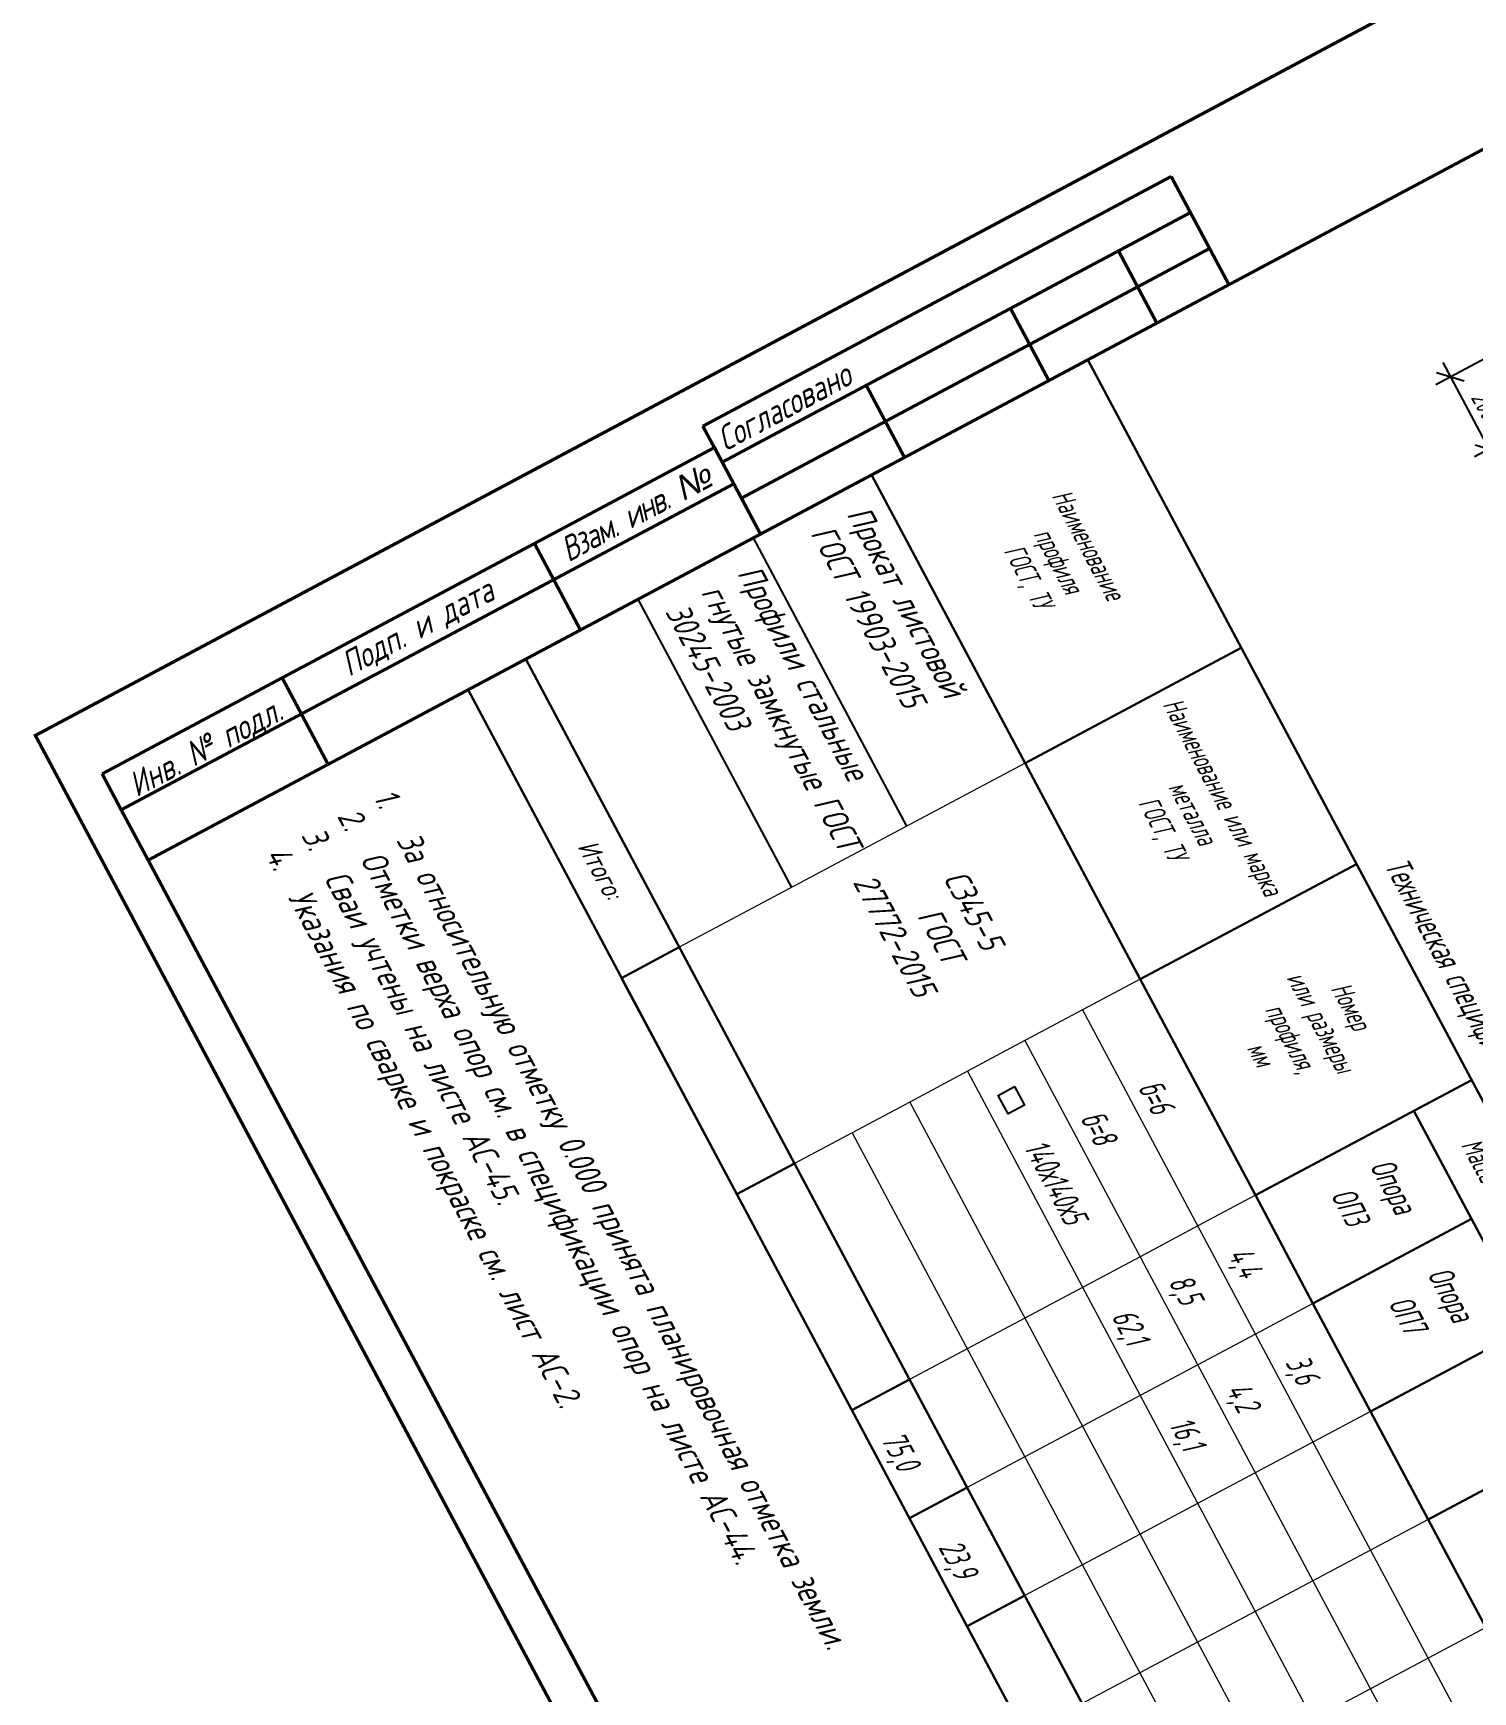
# Model space of a CAD drawing. Extents: x 5370511 to 5386565, y 1010429 to 1053793.
# Drawn here: x 5378429.4 to 5378605.7, y 1041307.2 to 1041510.4 of the extents above; entities that cross this region are included whole.
import ezdxf
from ezdxf.enums import TextEntityAlignment as Align

# ---------------------------------------------------------------- set-up
doc = ezdxf.new("R2010")
doc.units = 0
doc.header["$PDMODE"] = 32
doc.header["$PDSIZE"] = 0.3
doc.layers.get('0').update_dxf_attribs({"linetype": 'CONTINUOUS'})
doc.layers.get('DEFPOINTS').update_dxf_attribs({"linetype": 'CONTINUOUS'})
doc.styles.add('ГОСТ', font='gost_ful.shx', dxfattribs={"oblique": 15})
doc.styles.add('ГОСТ_НИПИ', font='gost_nipi.shx', dxfattribs={"oblique": 15})
doc.styles.add('ГОСТ_НИПИ_разм', font='gost_nipi.shx', dxfattribs={"width": 0.8, "oblique": 15, "height": 2.5})
doc.dimstyles.new('Лист М20', dxfattribs={"dimtxt": 2.5, "dimasz": 2.5, "dimexe": 2, "dimexo": 1, "dimgap": 1, "dimtad": 1, "dimdec": 0, "dimlfac": 20, "dimzin": 0, "dimdsep": 46, "dimtxsty": 'ГОСТ_НИПИ_разм', "dimblk": 'OBLIQUE', "dimcen": 0.09, "dimdle": 2, "dimaunit": 1, "dimadec": 0, "dimazin": 0, "dimtfac": 1, "dimtdec": 0, "dimtofl": 0, "dimtmove": 1, "dimatfit": 3, "dimldrblk": 'NONE', "dimfxl": 1, "dimtolj": 1, "dimtzin": 0, "dimarcsym": 0})

# ---------------------------------------------------------------- blocks, each defined once
blk = doc.blocks.new('*U427')
at = {"lineweight": 50}
for p, q in [((-415, 155), (-400, 155)), ((-410, 90), (-410, 155)), ((-405, 90), (-405, 155)), ((-410, 145), (-400, 145)), ((-410, 130), (-400, 130)), ((-410, 110), (-400, 110)), ((-410, 90), (-415, 90)), ((-412, 65), (-412, 90)), ((-412, 90), (-400, 90)), ((-405, 90), (-410, 90)), ((-407, 5), (-407, 90)), ((-400, 90), (-405, 90)), ((-412, 30), (-412, 65)), ((-412, 65), (-400, 65)), ((-412, 5), (-412, 30)), ((-412, 30), (-400, 30)), ((-407, 5), (-412, 5)), ((-400, 5), (-407, 5))]:
    blk.add_line(p, q, dxfattribs=at)
at = {"lineweight": 50, "const_width": 0.4}
blk.add_lwpolyline([(-420, 297), (0, 297), (0, 0), (-420, 0)], close=True, dxfattribs=at)
at = {"lineweight": 50}
blk.add_lwpolyline([(-400, 5), (-5, 5), (-5, 292), (-400, 292)], close=True, dxfattribs=at)
blk.add_lwpolyline([(-415, 155), (-415, 90)], dxfattribs=at)
at = {"char_height": 3, "rotation": 90, "style": 'ГОСТ_НИПИ'}
for s, width, heights, insert, attachment_point in [('Согласовано', 20.381, [3.61], (-413.93, 90.92), 1), ('{\\T0.9;Взам. инв. \\fArial|b0|i0|c204|p34;№}', 27.1548, [0], (-409.5, 77.5), 5), ('Подп. и дата', 35, [0], (-409.5, 47.5), 5), ('Инв. № подл.', 25, [0], (-410.45, 17.66), 2)]:
    blk.add_mtext_dynamic_manual_height_columns(s, width=width, gutter_width=12.5, heights=heights, dxfattribs=dict(at, insert=insert, attachment_point=attachment_point))
at = {"style": 'ГОСТ_НИПИ', "oblique": 15}
blk.add_attdef('СКВОЗНАЯ_НУМЕРАЦИЯ', text='', height=3, dxfattribs=at).set_placement((-10, 288.5), align=Align.MIDDLE_CENTER)
at = {"style": 'ГОСТ_НИПИ', "oblique": 15, "width": 0.8}
for tag, p in [('ДАТА_СОГЛ_1', (-406.75, 146)), ('ДАТА_СОГЛ_2', (-401.75, 146)), ('ФАМИЛИЯ_СОГЛ_1', (-406.75, 111)), ('ФАМИЛИЯ_СОГЛ_2', (-401.75, 111)), ('ХАРАКТЕР_РАБОТЫ_СОГЛ_1', (-406.75, 91)), ('ХАРАКТЕР_РАБОТЫ_СОГЛ_2', (-401.75, 91))]:
    blk.add_attdef(tag, p, '', height=3, rotation=90, dxfattribs=at)
at = {"style": 'ГОСТ_НИПИ', "oblique": 15}
for tag, width, p in [('ОБОЗНАЧЕНИЕ_ДОКУМЕНТА', 0.8, (-65, 55)), ('НАИМЕНОВАНИЕ_ПРОЕКТА', 0.8, (-65, 42.5)), ('НАИМЕНОВАНИЕ_ОБЪЕКТА', 0.8, (-90, 27.5)), ('СТАДИЯ', 0.8, (-47.5, 25)), ('ЛИСТ', 0.8, (-32.5, 25)), ('ЛИСТОВ', 0.8, (-15, 25)), ('НАИМЕНОВАНИЕ_ЧЕРТЕЖА', 0.8, (-90, 12.5)), ('ПРЕДПРИЯТИЕ', 0.7, (-30.48, 12.55))]:
    blk.add_attdef(tag, text='', height=3, dxfattribs=dict(at, width=width)).set_placement(p, align=Align.MIDDLE_CENTER)
at = {"style": 'ГОСТ_НИПИ', "oblique": 15, "width": 0.8}
blk.add_attdef('РАЗРАБ', text='', height=3, dxfattribs=at).set_placement((-189.18, 32.18), align=Align.MIDDLE_LEFT)
for tag, p in [('ФАМИЛИЯ_5', (-169, 31)), ('ДАТА_1', (-134, 31)), ('ХАРАКТЕР_РАБОТЫ_1', (-189, 26)), ('ФАМИЛИЯ_1', (-169, 26)), ('ДАТА_2', (-134, 26)), ('ХАРАКТЕР_РАБОТЫ_2', (-189, 20.72)), ('ФАМИЛИЯ_2', (-169.15, 20.71)), ('ДАТА_3', (-134, 20.72)), ('ХАРАКТЕР_РАБОТЫ_3', (-189, 16)), ('ФАМИЛИЯ_3', (-169.01, 15.99)), ('ДАТА_4', (-134, 16)), ('ФАМИЛИЯ_6', (-169, 11)), ('ДАТА_5', (-134, 11)), ('ХАРАКТЕР_РАБОТЫ_4', (-189, 6)), ('ФАМИЛИЯ_4', (-169, 6)), ('ДАТА_6', (-134, 6))]:
    blk.add_attdef(tag, p, '', height=3, dxfattribs=at)
at = {"style": 'ГОСТ_НИПИ', "oblique": 15, "width": 0.8, "flags": 8}
blk.add_attdef('НКОНТР', text='', height=3, dxfattribs=at).set_placement((-189.36, 12.34), align=Align.MIDDLE_LEFT)
at = {"style": 'ГОСТ_НИПИ', "oblique": 15, "width": 0.8}
blk.add_attdef('ФОРМАТ', text='', height=3, dxfattribs=at).set_placement((-38.94, 0.42), align=Align.BOTTOM_CENTER)
blk = doc.blocks.new('*U805')
at = {"lineweight": 30}
for p, q in [((0, 0), (185, 0)), ((0, -30), (0, 0)), ((40, -30), (40, 0)), ((70, -30), (70, 0)), ((100, -30), (100, 0)), ((160, -8), (100, -8)), ((115, -30), (115, -8)), ((130, -30), (130, -8)), ((145, -30), (145, -8)), ((40, -30), (0, -30)), ((70, -30), (40, -30)), ((100, -30), (70, -30)), ((115, -30), (100, -30)), ((130, -30), (115, -30)), ((145, -30), (130, -30)), ((160, -30), (145, -30)), ((0, -78), (0, -86)), ((0, -78), (185, -78)), ((40, -78), (40, -86)), ((70, -86), (70, -78)), ((100, -78), (100, -86)), ((115, -78), (115, -86)), ((130, -78), (130, -86)), ((0, -86), (185, -86)), ((40, -86), (70, -86))]:
    blk.add_line(p, q, dxfattribs=at)
at = {"lineweight": 20}
for p, q in [((0, -30), (0, -38)), ((40, -30), (40, -38)), ((70, -30), (70, -38)), ((100, -30), (100, -38)), ((115, -30), (115, -38)), ((130, -30), (130, -38)), ((145, -30), (145, -38)), ((160, -30), (160, -38)), ((0, -38), (0, -46)), ((40, -38), (40, -46)), ((70, -38), (70, -46)), ((70, -38), (185, -38)), ((100, -38), (100, -46)), ((115, -38), (115, -46)), ((130, -38), (130, -46)), ((145, -38), (145, -46)), ((160, -38), (160, -46)), ((0, -46), (0, -54)), ((0, -46), (0, -54)), ((40, -46), (40, -54)), ((40, -46), (40, -54)), ((70, -46), (70, -54)), ((70, -46), (185, -46)), ((70, -46), (70, -54)), ((70, -46), (185, -46)), ((100, -46), (100, -54)), ((100, -46), (100, -54)), ((115, -46), (115, -54)), ((115, -46), (115, -54)), ((130, -46), (130, -54)), ((130, -46), (130, -54)), ((145, -46), (145, -54)), ((145, -46), (145, -54)), ((160, -46), (160, -54)), ((160, -46), (160, -54)), ((0, -54), (0, -62)), ((40, -54), (40, -62)), ((70, -54), (185, -54)), ((70, -54), (70, -62)), ((70, -54), (185, -54)), ((100, -54), (100, -62)), ((115, -54), (115, -62)), ((130, -54), (130, -62)), ((145, -54), (145, -62)), ((0, -62), (0, -70)), ((40, -62), (40, -70)), ((70, -62), (185, -62)), ((70, -62), (70, -70)), ((70, -62), (185, -62)), ((100, -62), (100, -70)), ((115, -62), (115, -70)), ((130, -62), (130, -70)), ((145, -62), (145, -70)), ((0, -70), (0, -78)), ((40, -70), (40, -78)), ((70, -70), (185, -70)), ((70, -70), (70, -78)), ((70, -70), (185, -70)), ((100, -70), (100, -78)), ((115, -70), (115, -78)), ((130, -70), (130, -78)), ((145, -70), (145, -78)), ((0, -78), (0, -86)), ((40, -78), (40, -86)), ((70, -78), (185, -78)), ((70, -78), (70, -86)), ((70, -78), (185, -78)), ((100, -78), (100, -86)), ((115, -78), (115, -86)), ((130, -78), (130, -86)), ((70, -86), (185, -86))]:
    blk.add_line(p, q, dxfattribs=at)
at = {"lineweight": 20, "style": 'ГОСТ_НИПИ'}
for s, insert, char_height, width, attachment_point in [('{\\W0.8;Техническая спецификация стали}', (92.5, 2.1), 3, 185, 8), ('{\\W0.8;Масса металла по элементам конструкций, кг}', (130, -4), 2.5, 60, 5), ('{\\W0.8;Номер \\Pили размеры\\Pпрофиля,\\Pмм}', (85, -15), 2.5, 30, 5), ('{\\W0.8;Наименование\\Pпрофиля\\PГОСТ, ТУ}', (20, -15), 2.5, 40, 5), ('{\\W0.8;Наименование или марка \\Pметалла\\PГОСТ, ТУ}', (55, -15), 2.5, 30, 5), ('           Итого:', (20, -82), 2.5, 40, 5)]:
    blk.add_mtext(s, dxfattribs=dict(at, insert=insert, char_height=char_height, width=width, attachment_point=attachment_point))
blk = doc.blocks.new('_Oblique')
at = {"color": 0, "linetype": 'ByBlock', "lineweight": -2}
blk.add_line((-0.5, -0.5), (0.5, 0.5), dxfattribs=at)
blk = doc.blocks.new('*D892')
at = {"color": 0, "lineweight": -2, "transparency": 16777216}
for p, q in [((5378638.98, 1041487.46), (5378601.2, 1041467.33)), ((5378602.03, 1041470.03), (5378608.61, 1041457.68)), ((5378615.42, 1041463.57), (5378605.9, 1041458.5))]:
    blk.add_line(p, q, dxfattribs=at)
at = {"layer": 'DEFPOINTS', "color": 0, "lineweight": 15, "transparency": 16777216}
for p in [(5378639.86, 1041487.93), (5378616.3, 1041464.04), (5378607.67, 1041459.44)]:
    blk.add_point(p, dxfattribs=at)
at = {"color": 0, "lineweight": -2, "transparency": 16777216, "xscale": 2.5, "yscale": 2.5, "zscale": 2.5}
for p, rotation in [((5378602.97, 1041468.27), 118.0491553040555), ((5378607.67, 1041459.44), 298.0491553040555)]:
    blk.add_blockref('_Oblique', p, dxfattribs=dict(at, rotation=rotation))
at = {"color": 0, "transparency": 16777216, "insert": (5378607.3, 1041464.91), "char_height": 2.5, "attachment_point": 5, "rotation": 298.0492, "style": 'ГОСТ_НИПИ_разм'}
blk.add_mtext('\\A1;200', dxfattribs=at)
blk = doc.blocks.new('_None')

msp = doc.modelspace()

# ---------------------------------------------------------------- linework, layer by layer
at = {"ltscale": 0.35}
for points in [[(5378536.397, 1041413.258), (5378517.588, 1041448.559)], [(5378522.277, 1041405.734), (5378503.467, 1041441.036)]]:
    msp.add_lwpolyline(points, dxfattribs=at)
msp.add_lwpolyline([(5378549.579, 1041381.327), (5378550.789, 1041379.055), (5378548.78, 1041377.985), (5378547.57, 1041380.257)], close=True)

# ---------------------------------------------------------------- block references
at = {"rotation": 298.0491553101125}
for name, p in [('*U427', (5378627.121, 1041053.685)), ('*U805', (5378558.531, 1041470.374))]:
    msp.add_blockref(name, p, dxfattribs=at)

# ---------------------------------------------------------------- texts
at = {"style": 'ГОСТ_НИПИ', "oblique": 15, "width": 0.8}
for s, p in [('б=6', (5378564.636, 1041381.181)), ('б=8', (5378557.575, 1041377.42)), ('Опора', (5378593.036, 1041371.55)), ('ОП3', (5378588.261, 1041367.995)), ('4,4', (5378575.635, 1041360.769)), ('Опора', (5378600.09, 1041358.312)), ('8,5', (5378568.359, 1041357.412)), ('ОП7', (5378595.314, 1041354.756)), ('62,1', (5378561.384, 1041353.176)), ('3,6', (5378582.689, 1041347.531)), ('4,2', (5378575.413, 1041344.174)), ('16,1', (5378568.437, 1041339.938)), ('75,0', (5378533.142, 1041338.129)), ('23,9', (5378540.196, 1041324.89))]:
    msp.add_text(s, height=3, rotation=298.04916, dxfattribs=at).set_placement(p)
msp.add_text('140х140х5', height=3, rotation=298.04916, dxfattribs=at).set_placement((5378553.249, 1041369.013), align=Align.CENTER)
at = {"ltscale": 0.35, "char_height": 3, "attachment_point": 1, "rotation": 298.04916}
for s, insert, width, style in [('Прокат листовой  ГОСТ 19903-2015', (5378531.584, 1041452.886), 35.06209, 'ГОСТ_НИПИ'), ('Профили стальные гнутые замкнутые ГОСТ 30245-2003', (5378518.187, 1041445.644), 37.31813, 'ГОСТ_НИПИ'), ('\\pi-6,l6,t6,9;1.^IЗа относительную отметку 0.000 принята планировочная отметка земли.\\P2.^IОтметки верха опор см. в спецификации опор на листе АС-44.\\P3.^IСваи учтены на листе АС-45.\\P{\\Fgost_nipi|c204;4.^IУказания по сварке и покраске см. лист АС-2.}', (5378473.598, 1041418.248), 181.2564, 'ГОСТ'), ('\\pi7.74135;С345-5  \\P\\pi10.2695;ГОСТ \\P\\pi2.9195;27772-2015', (5378539.815, 1041415.079), 30, 'ГОСТ_НИПИ')]:
    msp.add_mtext(s, dxfattribs=dict(at, insert=insert, width=width, style=style))

# ---------------------------------------------------------------- dimensions: what is measured, and where the dimension line sits
dim = msp.add_linear_dim(base=(5378607.67, 1041459.443), p1=(5378639.865, 1041487.926), p2=(5378616.299, 1041464.041), angle=298.04916, dimstyle='Лист М20')
dim.commit()
dim.dimension.update_dxf_attribs({"geometry": '*D892', "text_midpoint": (5378607.304, 1041464.913)})

doc.saveas('drawing.dxf')
